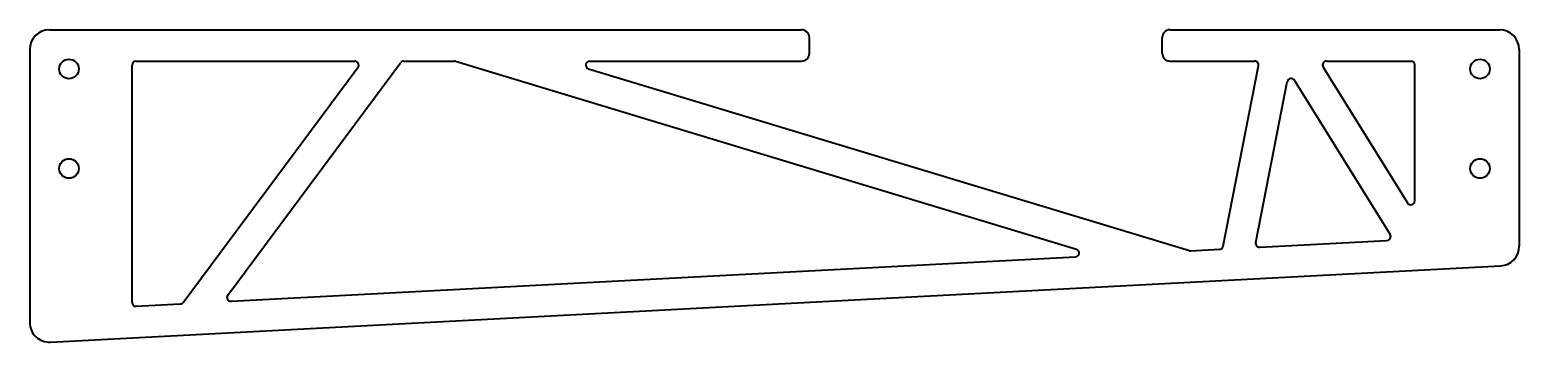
# Model space of a CAD drawing. Header units: millimetres. Extents: x -14.3 to 23.7, y -5 to 2.9.
import ezdxf

# ---------------------------------------------------------------- set-up
doc = ezdxf.new("R2010")
doc.units = ezdxf.units.MM
doc.layers.add('Visible', color=7, linetype='Continuous', lineweight=40)

msp = doc.modelspace()

# ---------------------------------------------------------------- linework, layer by layer
at = {"layer": 'Visible'}
for p, q in [((-13.82, 2.936), (5.371, 2.936)), ((5.571, 2.336), (5.571, 2.736)), ((14.571, 2.336), (14.571, 2.736)), ((14.771, 2.936), (23.18, 2.936)), ((-14.32, 2.436), (-14.32, -4.537)), ((23.68, 2.436), (23.68, -2.59)), ((-11.711, -4.021), (-11.711, 2.036)), ((-11.611, 2.136), (-6.028, 2.136)), ((-10.407, -4.021), (-5.948, 1.976)), ((-9.27, -3.833), (-4.862, 2.095)), ((-4.782, 2.136), (-3.489, 2.136)), ((-3.46, 2.131), (12.383, -2.664)), ((-0.065, 1.94), (15.266, -2.7)), ((-0.036, 2.136), (5.371, 2.136)), ((14.771, 2.136), (16.93, 2.136)), ((16.123, -2.585), (17.028, 2.016)), ((18.678, 1.983), (20.828, -1.482)), ((18.763, 2.136), (20.913, 2.136)), ((21.013, -1.429), (21.013, 2.036)), ((16.957, -2.493), (17.764, 1.611)), ((17.947, 1.644), (20.386, -2.288)), ((17.06, -2.612), (20.307, -2.441)), ((-9.185, -3.993), (12.359, -2.859)), ((15.3, -2.704), (16.03, -2.666)), ((-13.794, -5.037), (23.206, -3.089)), ((-11.605, -4.12), (-10.482, -4.061))]:
    msp.add_line(p, q, dxfattribs=at)
for centre in [(-13.32, 1.936), (22.68, 1.936), (-13.32, -0.604), (22.68, -0.604)]:
    msp.add_circle(centre, 0.25, dxfattribs=at)
for centre, radius, start, end in [((-13.82, 2.436), 0.5, 90, 180), ((5.371, 2.736), 0.2, 0, 90), ((14.771, 2.736), 0.2, 90, 180), ((23.18, 2.436), 0.5, 0, 90), ((5.371, 2.336), 0.2, 270, 0), ((14.771, 2.336), 0.2, 180, 270), ((-11.611, 2.036), 0.1, 90, 180), ((-6.028, 2.036), 0.1, 323.3703, 90), ((-4.782, 2.036), 0.1, 90, 143.3703), ((-3.489, 2.036), 0.1, 73.1612, 90), ((-0.036, 2.036), 0.1, 90, 253.1612), ((16.93, 2.036), 0.1, 348.8778, 90), ((18.763, 2.036), 0.1, 90, 211.8154), ((20.913, 2.036), 0.1, 0, 90), ((17.862, 1.592), 0.1, 31.8154, 168.8778), ((20.913, -1.429), 0.1, 211.8154, 0), ((16.025, -2.566), 0.1, 273.0128, 348.8778), ((17.055, -2.512), 0.1, 168.8778, 273.0128), ((20.302, -2.341), 0.1, 273.0128, 31.8154), ((23.18, -2.59), 0.5, 273.0128, 0), ((12.354, -2.759), 0.1, 273.0128, 73.1612), ((15.295, -2.604), 0.1, 253.1612, 273.0128), ((-11.611, -4.021), 0.1, 180, 273.0128), ((-10.487, -3.961), 0.1, 273.0128, 323.3703), ((-9.19, -3.893), 0.1, 143.3703, 273.0128), ((-13.82, -4.537), 0.5, 180, 273.0128)]:
    msp.add_arc(centre, radius, start, end, dxfattribs=at)

doc.saveas('drawing.dxf')
